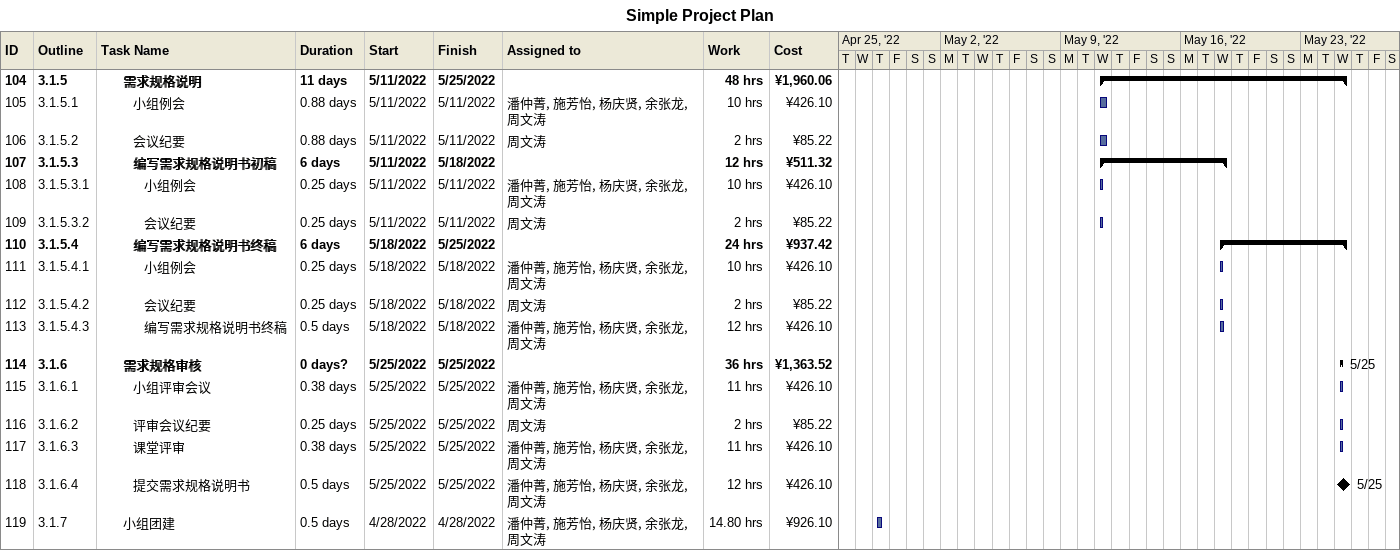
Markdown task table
Simple Project Plan

| ID | WBS | Task | Duration | Start | Finish | Resources | Work (h) | Cost (¥) |
|---|---|---|---|---|---|---|---|---|
| 104 | 3.1.5 | **需求规格说明** | 11d | 2022-05-11 | 2022-05-25 |  | 48 | 1960.06 |
| 105 | 3.1.5.1 | 小组例会 | 0.88d | 2022-05-11 | 2022-05-11 | 潘仲菁, 施芳怡, 杨庆贤, 余张龙, 周文涛 | 10 | 426.10 |
| 106 | 3.1.5.2 | 会议纪要 | 0.88d | 2022-05-11 | 2022-05-11 | 周文涛 | 2 | 85.22 |
| 107 | 3.1.5.3 | **编写需求规格说明书初稿** | 6d | 2022-05-11 | 2022-05-18 |  | 12 | 511.32 |
| 108 | 3.1.5.3.1 | 小组例会 | 0.25d | 2022-05-11 | 2022-05-11 | 潘仲菁, 施芳怡, 杨庆贤, 余张龙, 周文涛 | 10 | 426.10 |
| 109 | 3.1.5.3.2 | 会议纪要 | 0.25d | 2022-05-11 | 2022-05-11 | 周文涛 | 2 | 85.22 |
| 110 | 3.1.5.4 | **编写需求规格说明书终稿** | 6d | 2022-05-18 | 2022-05-25 |  | 24 | 937.42 |
| 111 | 3.1.5.4.1 | 小组例会 | 0.25d | 2022-05-18 | 2022-05-18 | 潘仲菁, 施芳怡, 杨庆贤, 余张龙, 周文涛 | 10 | 426.10 |
| 112 | 3.1.5.4.2 | 会议纪要 | 0.25d | 2022-05-18 | 2022-05-18 | 周文涛 | 2 | 85.22 |
| 113 | 3.1.5.4.3 | 编写需求规格说明书终稿 | 0.5d | 2022-05-18 | 2022-05-18 | 潘仲菁, 施芳怡, 杨庆贤, 余张龙, 周文涛 | 12 | 426.10 |
| 114 | 3.1.6 | **需求规格审核** | 0d? | 2022-05-25 | 2022-05-25 |  | 36 | 1363.52 |
| 115 | 3.1.6.1 | 小组评审会议 | 0.38d | 2022-05-25 | 2022-05-25 | 潘仲菁, 施芳怡, 杨庆贤, 余张龙, 周文涛 | 11 | 426.10 |
| 116 | 3.1.6.2 | 评审会议纪要 | 0.25d | 2022-05-25 | 2022-05-25 | 周文涛 | 2 | 85.22 |
| 117 | 3.1.6.3 | 课堂评审 | 0.38d | 2022-05-25 | 2022-05-25 | 潘仲菁, 施芳怡, 杨庆贤, 余张龙, 周文涛 | 11 | 426.10 |
| 118 | 3.1.6.4 | 提交需求规格说明书 | 0.5d | 2022-05-25 | 2022-05-25 | 潘仲菁, 施芳怡, 杨庆贤, 余张龙, 周文涛 | 12 | 426.10 |
| 119 | 3.1.7 | 小组团建 | 0.5d | 2022-04-28 | 2022-04-28 | 潘仲菁, 施芳怡, 杨庆贤, 余张龙, 周文涛 | 14.80 | 926.10 |
